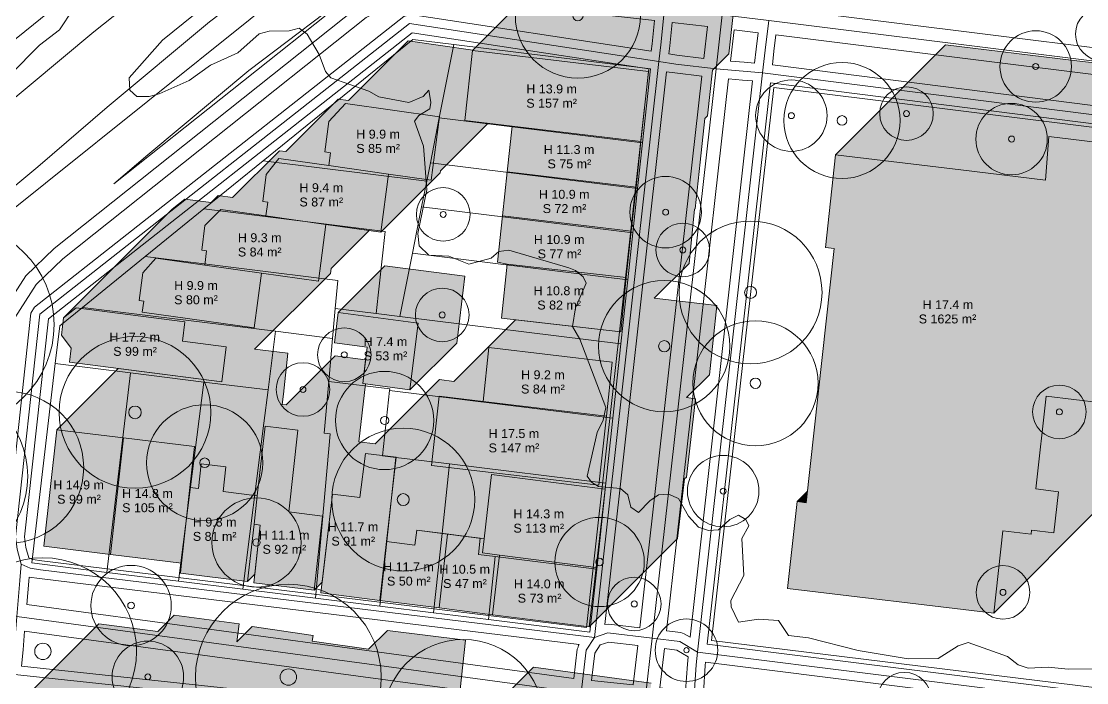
# Model space of a CAD drawing. Header units: metres. Extents: x -8 to 1190, y -11 to 1223.
# Drawn here: x 199.7 to 318.9, y 698 to 772.1 of the extents above; entities that cross this region are included whole.
import ezdxf

# ---------------------------------------------------------------- set-up
doc = ezdxf.new("R2010")
doc.units = ezdxf.units.M
doc.header["$MEASUREMENT"] = 0
for name, color, linetype, lineweight, true_color in [('TPX_BUILDING_AREAS_TEXT', 7, 'CONTINUOUS', 0, 0x000000), ('TPX_BUILDING_HEIGHTS_TEXT', 7, 'CONTINUOUS', 0, 0x000000), ('TPX_BUILDINGS', 7, 'CONTINUOUS', 0, 0x000000), ('TPX_BUILDINGS_HATCH', 7, 'CONTINUOUS', 0, 0xf0f0f0), ('TPX_BUILDINGS_SHADOWS_HATCH', 7, 'CONTINUOUS', 0, 0x000000), ('TPX_BUILDINGS_SHADOWS_OUTLINES', 7, 'CONTINUOUS', 0, 0x000000), ('TPX_CADASTRES', 7, 'CONTINUOUS', 0, 0x646464), ('TPX_CONTOUR_LINES_5M', 7, 'CONTINUOUS', 0, 0x969696), ('TPX_ROADS_AXES', 7, 'CONTINUOUS', 0, 0x323232), ('TPX_ROADS_CONTOURS', 7, 'CONTINUOUS', 0, 0x646464), ('TPX_VEGETATION_TREES_INDIVIDUAL', 7, 'CONTINUOUS', 0, 0x136734)]:
    doc.layers.add(name, color=color, linetype=linetype, lineweight=lineweight, true_color=true_color)
doc.styles.add('TPX_TEXTE', font='arial.ttf')

# ---------------------------------------------------------------- blocks, each defined once
blk = doc.blocks.new('TREETR006_CR070')
at = {"layer": 'TPX_VEGETATION_TREES_INDIVIDUAL'}
for radius in [7, 0.583]:
    blk.add_circle((0, 0, 0.04), radius, dxfattribs=at)
blk = doc.blocks.new('TREETR003_CR030')
at = {"layer": 'TPX_VEGETATION_TREES_INDIVIDUAL'}
for radius in [3, 0.333]:
    blk.add_circle((0, 0, 0.04), radius, dxfattribs=at)
blk = doc.blocks.new('TREETR005_CR065')
at = {"layer": 'TPX_VEGETATION_TREES_INDIVIDUAL'}
for radius in [6.5, 0.542]:
    blk.add_circle((0, 0, 0.04), radius, dxfattribs=at)
blk = doc.blocks.new('TREETR009_CR104')
at = {"layer": 'TPX_VEGETATION_TREES_INDIVIDUAL'}
for radius in [10.39, 0.917]:
    blk.add_circle((0, 0, 0.04), radius, dxfattribs=at)
blk = doc.blocks.new('TREETR007_CR085')
at = {"layer": 'TPX_VEGETATION_TREES_INDIVIDUAL'}
for radius in [8.5, 0.708]:
    blk.add_circle((0, 0, 0.04), radius, dxfattribs=at)
blk = doc.blocks.new('TREETR003_CR035')
at = {"layer": 'TPX_VEGETATION_TREES_INDIVIDUAL'}
for radius in [3.5, 0.292]:
    blk.add_circle((0, 0, 0.04), radius, dxfattribs=at)
blk = doc.blocks.new('TREETR004_CR045')
at = {"layer": 'TPX_VEGETATION_TREES_INDIVIDUAL'}
for radius in [4.5, 0.375]:
    blk.add_circle((0, 0, 0.04), radius, dxfattribs=at)
blk = doc.blocks.new('TREETR014_CR114')
at = {"layer": 'TPX_VEGETATION_TREES_INDIVIDUAL'}
for radius in [11.39, 1.36]:
    blk.add_circle((0, 0, 0.04), radius, dxfattribs=at)
blk = doc.blocks.new('TREETR005_CR055')
at = {"layer": 'TPX_VEGETATION_TREES_INDIVIDUAL'}
for radius in [5.5, 0.458]:
    blk.add_circle((0, 0, 0.04), radius, dxfattribs=at)
blk = doc.blocks.new('TREETR003_CR040')
at = {"layer": 'TPX_VEGETATION_TREES_INDIVIDUAL'}
for radius in [4, 0.333]:
    blk.add_circle((0, 0, 0.04), radius, dxfattribs=at)
blk = doc.blocks.new('TREETR007_CR080')
at = {"layer": 'TPX_VEGETATION_TREES_INDIVIDUAL'}
for radius in [8, 0.667]:
    blk.add_circle((0, 0, 0.04), radius, dxfattribs=at)
blk = doc.blocks.new('TREETR004_CR050')
at = {"layer": 'TPX_VEGETATION_TREES_INDIVIDUAL'}
for radius in [5, 0.417]:
    blk.add_circle((0, 0, 0.04), radius, dxfattribs=at)
blk = doc.blocks.new('TREETR009_CR105')
at = {"layer": 'TPX_VEGETATION_TREES_INDIVIDUAL'}
for radius in [10.48, 0.917]:
    blk.add_circle((0, 0, 0.04), radius, dxfattribs=at)
blk = doc.blocks.new('TREETR008_CR090')
at = {"layer": 'TPX_VEGETATION_TREES_INDIVIDUAL'}
for radius in [8.96, 0.792]:
    blk.add_circle((0, 0, 0.04), radius, dxfattribs=at)
blk = doc.blocks.new('TREETR006_CR074')
at = {"layer": 'TPX_VEGETATION_TREES_INDIVIDUAL'}
for radius in [7.35, 0.625]:
    blk.add_circle((0, 0, 0.04), radius, dxfattribs=at)
blk = doc.blocks.new('TREETR012_CR103')
at = {"layer": 'TPX_VEGETATION_TREES_INDIVIDUAL'}
for radius in [10.33, 1.23]:
    blk.add_circle((0, 0, 0.04), radius, dxfattribs=at)

msp = doc.modelspace()

# ---------------------------------------------------------------- hatches: boundary and pattern name
at = {"layer": 'TPX_BUILDINGS_HATCH'}
for points in [[(250.17, 768.84), (249.32, 760.99), (254.62, 760.37), (269.03, 758.65), (269.88, 766.5), (250.17, 768.84)], [(234.1, 760.88), (233.65, 757.5), (234.29, 757.4), (234.11, 755.96), (240.77, 755.01), (245.55, 754.33), (246.47, 761.43), (235.97, 762.92), (234.1, 760.88)], [(254.62, 760.37), (254.07, 755.26), (268.48, 753.54), (269.03, 758.65), (254.62, 760.37)], [(286.5, 718.32), (285.44, 708.61), (308.5, 705.84), (309.51, 715.05), (312.68, 714.67), (312.73, 715.14), (315.23, 714.83), (315.74, 719.43), (313.23, 719.74), (314.37, 730.13), (320.55, 729.39), (321.21, 735.37), (329.38, 734.39), (331.88, 757.14), (314.68, 759.2), (314.3, 754.34), (304.84, 755.48), (290.79, 757.17), (289.66, 746.8), (290.63, 746.69), (287.5, 718.2), (286.5, 718.32)], [(227.09, 754.95), (226.7, 751.94), (227.26, 751.87), (227.05, 750.32), (233.76, 749.37), (239.92, 748.49), (240.77, 755.01), (234.11, 755.96), (228.51, 756.75), (227.09, 754.95)], [(254.07, 755.26), (253.54, 750.34), (267.95, 748.63), (268.48, 753.54), (254.07, 755.26)], [(220.24, 749.26), (219.88, 746.47), (220.41, 746.4), (220.21, 744.82), (226.55, 743.91), (232.93, 743), (233.76, 749.37), (227.05, 750.32), (222, 751.04), (220.24, 749.26)], [(253.54, 750.34), (252.97, 745.15), (254.05, 744.93), (267.39, 743.43), (267.95, 748.63), (253.54, 750.34)], [(213.27, 743.94), (212.87, 740.84), (213.38, 740.76), (213.23, 739.55), (225.74, 737.77), (226.55, 743.91), (220.21, 744.82), (214.73, 745.59), (213.27, 743.94)], [(254.05, 744.93), (253.43, 738.86), (266.77, 737.35), (267.39, 743.43), (254.05, 744.93)], [(204.42, 738.9), (204.18, 736.97), (205.27, 735.52), (205.08, 733.96), (222.13, 731.73), (222.6, 735.67), (217.74, 736.31), (218, 738.45), (205.82, 740.04), (204.42, 738.9)], [(235.15, 739.51), (234.73, 736.12), (238.38, 735.63), (237.89, 731.54), (243.18, 730.84), (243.33, 732.09), (244.09, 738.32), (235.15, 739.51)], [(252.02, 735.58), (251.37, 729.52), (265.16, 727.89), (265.81, 733.94), (252.02, 735.58)], [(246.43, 730.12), (245.6, 722.38), (264.33, 720.16), (265.16, 727.89), (251.37, 729.52), (246.43, 730.12)], [(203.67, 726.38), (202.21, 713.32), (209.68, 712.41), (211.14, 725.46), (203.67, 726.38)], [(226.43, 715.7), (225.7, 709.21), (232.45, 708.39), (233.38, 716.71), (229.62, 717.18), (230.64, 726.34), (226.96, 726.79), (226.08, 718.98), (225.73, 715.79), (226.43, 715.7)], [(211.14, 725.46), (209.68, 712.41), (217.61, 711.44), (218.56, 719.9), (219.06, 724.48), (211.14, 725.46)], [(234.5, 719.16), (233.22, 708.1), (239.79, 707.26), (240.56, 713.87), (241.65, 723.29), (238.21, 723.73), (237.58, 718.77), (234.5, 719.16)], [(217.61, 711.44), (217.49, 710.31), (225.01, 709.38), (225.73, 715.79), (226.08, 718.98), (222.29, 719.44), (222.59, 722.21), (219.81, 722.55), (219.5, 719.79), (218.56, 719.9), (217.61, 711.44)], [(251.48, 714.16), (251.3, 712.58), (253.2, 712.34), (264, 710.96), (265.02, 719.73), (252.32, 721.35), (251.48, 714.16)], [(240.56, 713.87), (239.79, 707.26), (246.43, 706.42), (247.38, 714.68), (243.93, 715.12), (243.73, 713.46), (240.56, 713.87)], [(247.38, 714.68), (246.43, 706.42), (252.43, 705.66), (253.2, 712.34), (251.3, 712.58), (251.48, 714.16), (247.38, 714.68)], [(253.2, 712.34), (252.43, 705.66), (263.23, 704.29), (264, 710.96), (253.2, 712.34)]]:
    msp.add_hatch(color=256, dxfattribs=at).paths.add_polyline_path(points)
at = {"layer": 'TPX_BUILDINGS_SHADOWS_HATCH'}
h = msp.add_hatch(color=256, dxfattribs=at)
h.paths.add_polyline_path([(210.54, 733.25), (203.67, 726.38), (211.14, 725.46), (219.06, 724.48), (218.56, 719.9), (219.5, 719.79), (219.81, 722.55), (222.59, 722.21), (222.29, 719.44), (226.08, 718.98), (226.96, 726.79), (230.64, 726.34), (229.62, 717.18), (233.38, 716.71), (232.45, 708.39), (233.36, 709.3), (234.5, 719.16), (237.58, 718.77), (238.21, 723.73), (241.65, 723.29), (240.56, 713.87), (243.73, 713.46), (243.93, 715.12), (247.23, 714.7), (251.48, 714.16), (252.32, 721.35), (265.02, 719.73), (264, 710.96), (263.23, 704.29), (273.13, 714.19), (273.9, 720.86), (274.12, 721.07), (275.13, 729.84), (274.13, 729.97), (276.71, 732.54), (277.53, 740.27), (270.51, 741.1), (274.41, 744.99), (275.02, 751.06), (275.09, 751.13), (275.66, 756.34), (276.19, 761.25), (276.47, 761.53), (277.02, 766.64), (278.86, 768.47), (279.7, 776.33), (260, 778.66), (250.22, 768.89), (242.97, 769.92), (236.29, 763.24), (235.15, 763.4), (229.27, 757.52), (228.58, 757.62), (223.32, 752.37), (221.73, 752.59), (220.95, 751.81), (217.98, 752.2), (216.58, 751.06), (204.42, 738.9), (205.82, 740.04), (218, 738.45), (217.74, 736.31), (222.6, 735.67), (222.13, 731.73), (210.54, 733.25)])
h.paths.add_polyline_path([(212.87, 740.84), (213.27, 743.94), (214.73, 745.59), (220.21, 744.82), (220.41, 746.4), (219.88, 746.47), (220.24, 749.26), (222, 751.04), (227.05, 750.32), (227.26, 751.87), (226.7, 751.94), (227.09, 754.95), (228.51, 756.75), (234.11, 755.96), (234.29, 757.4), (233.65, 757.5), (234.1, 760.88), (235.97, 762.92), (246.47, 761.43), (245.55, 754.33), (240.77, 755.01), (239.92, 748.49), (246.56, 755.14), (246.59, 755.37), (251.91, 760.69), (249.32, 760.99), (250.17, 768.84), (269.88, 766.5), (269.03, 758.65), (268.48, 753.54), (267.95, 748.63), (267.39, 743.43), (266.77, 737.35), (254.99, 738.68), (248.1, 731.79), (246.48, 732), (239.28, 724.8), (237.46, 725.03), (238.19, 731.5), (237.89, 731.54), (238.21, 734.22), (234.81, 734.64), (229.33, 729.16), (228.89, 729.21), (229.02, 730.36), (229.53, 734.95), (225.8, 735.4), (234.29, 743.89), (234.36, 744.43), (238.61, 748.68), (233.76, 749.37), (232.93, 743), (226.55, 743.91), (225.74, 737.77), (213.23, 739.55), (213.38, 740.76), (212.87, 740.84)], flags=16)
h.paths.add_polyline_path([(245.6, 722.38), (246.43, 730.12), (251.37, 729.52), (252.02, 735.58), (265.81, 733.94), (265.16, 727.89), (264.33, 720.16), (245.6, 722.38)], flags=16)
for points in [[(303.1, 769.48), (290.79, 757.17), (304.84, 755.48), (314.3, 754.34), (314.68, 759.2), (331.88, 757.14), (329.38, 734.39), (339.25, 744.26), (335.25, 744.77), (336.79, 757.82), (344.13, 756.9), (343.95, 755.36), (351.89, 754.35), (352.05, 755.74), (383.16, 751.8), (382.26, 744.17), (381.24, 744.3), (378.87, 724.25), (366.87, 725.77), (362.51, 726.32), (359.67, 723.47), (372.17, 721.85), (370.63, 708.81), (369.15, 709.01), (367.38, 694.08), (379.4, 706.1), (380.94, 719.12), (382.65, 720.83), (382.81, 722.16), (381.37, 722.35), (382.36, 730.33), (381.31, 730.48), (381.85, 734.83), (388.5, 733.93), (389.18, 739.71), (382.28, 740.58), (383.68, 752.41), (390.82, 751.51), (410.22, 749.05), (407.94, 729.75), (397.45, 731.08), (396.99, 732.13), (395.67, 730.81), (395.78, 731.71), (395.07, 731.15), (394.13, 731.02), (393.25, 731.38), (392.66, 732.14), (392.52, 733.1), (388.46, 733.61), (387.12, 722.26), (396.94, 721.02), (406.77, 719.77), (402.93, 687.29), (420.18, 704.54), (424.02, 737.02), (416.21, 738.02), (419.96, 741.77), (422.24, 761.07), (402.6, 763.56), (398.92, 759.89), (392.32, 760.72), (392.36, 760.99), (361.24, 764.93), (353.63, 757.32), (352.37, 757.48), (352.87, 761.76), (353.22, 764.62), (353.39, 766.16), (346.06, 767.09), (343.66, 764.69), (344.18, 769.44), (326.98, 771.51), (322.6, 767.13), (317.15, 767.78), (303.1, 769.48)], [(240.38, 744.74), (235.15, 739.51), (244.09, 738.32), (243.33, 732.09), (243.18, 730.84), (248.42, 736.07), (248.56, 737.32), (249.32, 743.56), (240.38, 744.74)], [(309.51, 715.05), (308.5, 705.84), (320.8, 718.14), (321.08, 720.69), (327.53, 727.14), (328.04, 731.73), (325.53, 732.04), (325.82, 734.66), (325.96, 734.8), (321.21, 735.37), (320.55, 729.39), (314.37, 730.13), (313.23, 719.74), (315.74, 719.43), (315.23, 714.83), (312.73, 715.14), (312.68, 714.67), (309.51, 715.05)], [(287.64, 719.47), (286.5, 718.32), (287.5, 718.2), (287.64, 719.47)], [(225.73, 715.79), (225.01, 709.38), (225.81, 710.18), (226.43, 715.7), (225.73, 715.79)]]:
    msp.add_hatch(color=256, dxfattribs=at).paths.add_polyline_path(points)
h = msp.add_hatch(color=256, dxfattribs=at)
h.paths.add_polyline_path([(200.14, 681.68), (197.81, 679.34), (207.21, 678.18), (206.65, 673.21), (218.01, 671.81), (217.87, 670.51), (220.56, 670.18), (220.04, 665.53), (231.85, 677.34), (231.85, 677.39), (230.74, 677.56), (230.91, 678.83), (228.57, 679.18), (229.2, 683.69), (229.11, 683.71), (229.21, 683.81), (230.61, 693.84), (239.11, 692.81), (246.26, 691.94), (245.35, 683.7), (247.59, 685.93), (248.22, 691.03), (261.41, 689.23), (260.43, 681.36), (259.51, 673.94), (258.54, 666.45), (257.55, 658.48), (257.23, 658.52), (256.26, 650.7), (257.36, 650.55), (256.45, 643.12), (255.46, 635.23), (254.47, 635.38), (253.5, 627.57), (262.76, 636.83), (263.57, 643.34), (265.08, 644.85), (266.06, 652.73), (266.98, 660.16), (265.75, 660.33), (266.71, 668), (265.14, 668.21), (265.82, 673.73), (268.01, 675.93), (268.98, 683.42), (269.27, 683.7), (270.19, 691.12), (269.34, 691.23), (270.18, 698), (256.99, 699.79), (248.45, 691.25), (248.8, 694.49), (248.49, 694.53), (249.4, 702.82), (240.65, 703.89), (238.55, 701.79), (232.25, 702.71), (232.34, 703.34), (225.52, 704.34), (223.82, 702.63), (224.06, 704.63), (216.81, 705.59), (214.98, 703.77), (208.38, 704.65), (200.81, 697.08), (207.83, 696.15), (207.9, 696.68), (215.15, 695.72), (213.58, 682.71), (206.51, 683.64), (204.06, 681.19), (200.14, 681.68)])
h.paths.add_polyline_path([(214.97, 684.09), (216.47, 695.29), (223.29, 694.29), (230.17, 693.29), (228.85, 683.44), (221.96, 684.44), (221.43, 680.51), (216.19, 681.27), (216.54, 683.87), (214.97, 684.09)], flags=16)

# ---------------------------------------------------------------- linework, layer by layer
at = {"layer": 'TPX_BUILDINGS', "elevation": 0.04}
for points in [[(250.17, 768.84), (249.32, 760.99), (254.62, 760.37), (269.03, 758.65), (269.88, 766.5)], [(234.1, 760.88), (233.65, 757.5), (234.29, 757.4), (234.11, 755.96), (240.77, 755.01), (245.55, 754.33), (246.47, 761.43), (235.97, 762.92)], [(254.62, 760.37), (254.07, 755.26), (268.48, 753.54), (269.03, 758.65)], [(286.5, 718.32), (285.44, 708.61), (308.5, 705.84), (309.51, 715.05), (312.68, 714.67), (312.73, 715.14), (315.23, 714.83), (315.74, 719.43), (313.23, 719.74), (314.37, 730.13), (320.55, 729.39), (321.21, 735.37), (329.38, 734.39), (331.88, 757.14), (314.68, 759.2), (314.3, 754.34), (304.84, 755.48), (290.79, 757.17), (289.66, 746.8), (290.63, 746.69), (287.5, 718.2)], [(227.09, 754.95), (226.7, 751.94), (227.26, 751.87), (227.05, 750.32), (233.76, 749.37), (239.92, 748.49), (240.77, 755.01), (234.11, 755.96), (228.51, 756.75)], [(254.07, 755.26), (253.54, 750.34), (267.95, 748.63), (268.48, 753.54)], [(220.24, 749.26), (219.88, 746.47), (220.41, 746.4), (220.21, 744.82), (226.55, 743.91), (232.93, 743), (233.76, 749.37), (227.05, 750.32), (222, 751.04)], [(253.54, 750.34), (252.97, 745.15), (254.05, 744.93), (267.39, 743.43), (267.95, 748.63)], [(213.27, 743.94), (212.87, 740.84), (213.38, 740.76), (213.23, 739.55), (225.74, 737.77), (226.55, 743.91), (220.21, 744.82), (214.73, 745.59)], [(254.05, 744.93), (253.43, 738.86), (266.77, 737.35), (267.39, 743.43)], [(204.42, 738.9), (204.18, 736.97), (205.27, 735.52), (205.08, 733.96), (222.13, 731.73), (222.6, 735.67), (217.74, 736.31), (218, 738.45), (205.82, 740.04)], [(235.15, 739.51), (234.73, 736.12), (238.38, 735.63), (237.89, 731.54), (243.18, 730.84), (243.33, 732.09), (244.09, 738.32)], [(252.02, 735.58), (251.37, 729.52), (265.16, 727.89), (265.81, 733.94)], [(246.43, 730.12), (245.6, 722.38), (264.33, 720.16), (265.16, 727.89), (251.37, 729.52)], [(203.67, 726.38), (202.21, 713.32), (209.68, 712.41), (211.14, 725.46)], [(226.43, 715.7), (225.7, 709.21), (232.45, 708.39), (233.38, 716.71), (229.62, 717.18), (230.64, 726.34), (226.96, 726.79), (226.08, 718.98), (225.73, 715.79)], [(211.14, 725.46), (209.68, 712.41), (217.61, 711.44), (218.56, 719.9), (219.06, 724.48)], [(234.5, 719.16), (233.22, 708.1), (239.79, 707.26), (240.56, 713.87), (241.65, 723.29), (238.21, 723.73), (237.58, 718.77)], [(217.61, 711.44), (217.49, 710.31), (225.01, 709.38), (225.73, 715.79), (226.08, 718.98), (222.29, 719.44), (222.59, 722.21), (219.81, 722.55), (219.5, 719.79), (218.56, 719.9)], [(251.48, 714.16), (251.3, 712.58), (253.2, 712.34), (264, 710.96), (265.02, 719.73), (252.32, 721.35)], [(240.56, 713.87), (239.79, 707.26), (246.43, 706.42), (247.38, 714.68), (243.93, 715.12), (243.73, 713.46)], [(247.38, 714.68), (246.43, 706.42), (252.43, 705.66), (253.2, 712.34), (251.3, 712.58), (251.48, 714.16)], [(253.2, 712.34), (252.43, 705.66), (263.23, 704.29), (264, 710.96)]]:
    msp.add_lwpolyline(points, close=True, dxfattribs=at)
at = {"layer": 'TPX_BUILDINGS_SHADOWS_OUTLINES', "elevation": 0.04}
for points in [[(260, 778.66), (250.22, 768.89), (242.97, 769.92), (236.29, 763.24), (235.15, 763.4), (229.27, 757.52), (228.58, 757.62), (223.32, 752.37), (221.73, 752.59), (220.95, 751.81), (217.98, 752.2), (216.58, 751.06), (204.42, 738.9), (205.82, 740.04), (218, 738.45), (217.74, 736.31), (222.6, 735.67), (222.13, 731.73), (210.54, 733.25), (203.67, 726.38), (211.14, 725.46), (219.06, 724.48), (218.56, 719.9), (219.5, 719.79), (219.81, 722.55), (222.59, 722.21), (222.29, 719.44), (226.08, 718.98), (226.96, 726.79), (230.64, 726.34), (229.62, 717.18), (233.38, 716.71), (232.45, 708.39), (233.36, 709.3), (234.5, 719.16), (237.58, 718.77), (238.21, 723.73), (241.65, 723.29), (240.56, 713.87), (243.73, 713.46), (243.93, 715.12), (247.23, 714.7), (251.48, 714.16), (252.32, 721.35), (265.02, 719.73), (264, 710.96), (263.23, 704.29), (273.13, 714.19), (273.9, 720.86), (274.12, 721.07), (275.13, 729.84), (274.13, 729.97), (276.71, 732.54), (277.53, 740.27), (270.51, 741.1), (274.41, 744.99), (275.02, 751.06), (275.09, 751.13), (275.66, 756.34), (276.19, 761.25), (276.47, 761.53), (277.02, 766.64), (278.86, 768.47), (279.7, 776.33)], [(322.6, 767.13), (317.15, 767.78), (303.1, 769.48), (290.79, 757.17), (304.84, 755.48), (314.3, 754.34), (314.68, 759.2), (331.88, 757.14)], [(248.49, 694.53), (249.4, 702.82), (240.65, 703.89), (238.55, 701.79), (232.25, 702.71), (232.34, 703.34), (225.52, 704.34), (223.82, 702.63), (224.06, 704.63), (216.81, 705.59), (214.98, 703.77), (208.38, 704.65), (200.81, 697.08)], [(270.18, 698), (256.99, 699.79), (248.45, 691.25)]]:
    msp.add_lwpolyline(points, dxfattribs=at)
for points in [[(212.87, 740.84), (213.27, 743.94), (214.73, 745.59), (220.21, 744.82), (220.41, 746.4), (219.88, 746.47), (220.24, 749.26), (222, 751.04), (227.05, 750.32), (227.26, 751.87), (226.7, 751.94), (227.09, 754.95), (228.51, 756.75), (234.11, 755.96), (234.29, 757.4), (233.65, 757.5), (234.1, 760.88), (235.97, 762.92), (246.47, 761.43), (245.55, 754.33), (240.77, 755.01), (239.92, 748.49), (246.56, 755.14), (246.59, 755.37), (251.91, 760.69), (249.32, 760.99), (250.17, 768.84), (269.88, 766.5), (269.03, 758.65), (268.48, 753.54), (267.95, 748.63), (267.39, 743.43), (266.77, 737.35), (254.99, 738.68), (248.1, 731.79), (246.48, 732), (239.28, 724.8), (237.46, 725.03), (238.19, 731.5), (237.89, 731.54), (238.21, 734.22), (234.81, 734.64), (229.33, 729.16), (228.89, 729.21), (229.02, 730.36), (229.53, 734.95), (225.8, 735.4), (234.29, 743.89), (234.36, 744.43), (238.61, 748.68), (233.76, 749.37), (232.93, 743), (226.55, 743.91), (225.74, 737.77), (213.23, 739.55), (213.38, 740.76)], [(240.38, 744.74), (235.15, 739.51), (244.09, 738.32), (243.33, 732.09), (243.18, 730.84), (248.42, 736.07), (248.56, 737.32), (249.32, 743.56)], [(245.6, 722.38), (246.43, 730.12), (251.37, 729.52), (252.02, 735.58), (265.81, 733.94), (265.16, 727.89), (264.33, 720.16)], [(309.51, 715.05), (308.5, 705.84), (320.8, 718.14), (321.08, 720.69), (327.53, 727.14), (328.04, 731.73), (325.53, 732.04), (325.82, 734.66), (325.96, 734.8), (321.21, 735.37), (320.55, 729.39), (314.37, 730.13), (313.23, 719.74), (315.74, 719.43), (315.23, 714.83), (312.73, 715.14), (312.68, 714.67)], [(287.64, 719.47), (286.5, 718.32), (287.5, 718.2)], [(225.73, 715.79), (225.01, 709.38), (225.81, 710.18), (226.43, 715.7)]]:
    msp.add_lwpolyline(points, close=True, dxfattribs=at)
at = {"layer": 'TPX_CADASTRES', "elevation": 0.02}
for points in [[(136.56, 821.63), (125.24, 722.66), (138.74, 720.98), (155.33, 718.92), (187.53, 714.92), (190.92, 744.79), (236.75, 781.57), (237.83, 792.37), (239.29, 807.12), (234.87, 807.75), (188.51, 814.29)], [(243.49, 770.08), (226.75, 756.49), (245.06, 754.22), (245.46, 756.25), (246.46, 761.32), (248.09, 769.52)], [(248.09, 769.52), (246.46, 761.32), (269.2, 758.51), (270.09, 766.8)], [(283.89, 764.71), (276.91, 702.78), (328.23, 696.47), (331.72, 727.44), (331.85, 727.42), (335.33, 758.27)], [(246.46, 761.32), (245.46, 756.25), (268.65, 753.39), (269.2, 758.51)], [(226.75, 756.49), (220.11, 751.1), (240.39, 748.59), (239.4, 739.38), (242.05, 739.05), (243.45, 746.14), (244.48, 751.34), (245.06, 754.22)], [(245.06, 754.22), (244.48, 751.34), (268.12, 748.43), (268.65, 753.39), (245.46, 756.25)], [(220.11, 751.1), (213.54, 745.77), (235.09, 743.1), (234.81, 739.94), (239.4, 739.38), (240.39, 748.59)], [(244.48, 751.34), (243.45, 746.14), (253.34, 744.92), (267.55, 743.17), (268.12, 748.43)], [(213.54, 745.77), (206.53, 740.08), (228.15, 737.4), (234.52, 736.61), (234.81, 739.94), (235.09, 743.1)], [(243.45, 746.14), (242.05, 739.05), (266.79, 736), (267.55, 743.17), (253.34, 744.92)], [(203.98, 738.01), (203.48, 733.78), (211.9, 732.74), (220.1, 731.72), (227.31, 730.83), (228.15, 737.4), (206.53, 740.08)], [(234.52, 736.61), (234.09, 731.78), (240.91, 730.94), (240.89, 730.77), (265.89, 727.68), (266.79, 736), (242.05, 739.05), (239.4, 739.38), (234.81, 739.94)], [(226.84, 727.11), (224.49, 708.52), (232.62, 707.52), (234.24, 725.91), (233.58, 725.99), (234.09, 731.78), (234.52, 736.61), (228.15, 737.4), (227.31, 730.83)], [(203.48, 733.78), (200.85, 711.45), (209.27, 710.4), (211.9, 732.74)], [(211.9, 732.74), (209.27, 710.4), (217.28, 709.41), (220.1, 731.72)], [(220.1, 731.72), (217.28, 709.41), (224.49, 708.52), (226.84, 727.11), (227.31, 730.83)], [(234.24, 725.91), (232.62, 707.52), (239.79, 706.62), (241.58, 723.28), (240.11, 723.46), (240.89, 730.77), (240.91, 730.94), (234.09, 731.78), (233.58, 725.99)], [(240.89, 730.77), (240.11, 723.46), (241.58, 723.28), (247.61, 722.54), (265.11, 720.38), (265.89, 727.68)], [(241.58, 723.28), (239.79, 706.62), (245.82, 705.87), (246.77, 714.75), (247.61, 722.54)], [(247.61, 722.54), (246.77, 714.75), (251.03, 714.23), (250.83, 712.4), (252.72, 712.17), (264.08, 710.77), (265.11, 720.38)], [(246.77, 714.75), (245.82, 705.87), (251.96, 705.11), (252.72, 712.17), (250.83, 712.4), (251.03, 714.23)], [(252.72, 712.17), (251.96, 705.11), (263.32, 703.7), (264.08, 710.77)]]:
    msp.add_lwpolyline(points, close=True, dxfattribs=at)
at = {"layer": 'TPX_CONTOUR_LINES_5M', "elevation": 0.05}
for points in [[(320.17, 699.58), (316.82, 699.54), (314.58, 699.8), (312.35, 699.66), (311.23, 700.04), (310.05, 700.97), (305.64, 702.56), (304.52, 702.18), (302.29, 700.77), (298.94, 700.72), (293.35, 701.65), (287.76, 703.05), (285.53, 703.34), (284.41, 705.02), (282.18, 705.15), (279.94, 704.83), (279.12, 706.55), (279.1, 707.24), (280.55, 710.03), (280.3, 714.21), (281.1, 715.61), (280.75, 716.31), (279.94, 716.82), (278.98, 716.31), (277.7, 715.15), (276.59, 715.09), (275.47, 715.45), (274.35, 716.68), (273.23, 718.67), (272.12, 719.17), (271, 719.07), (270.02, 718.4), (268.76, 717.09), (267.88, 717.7), (267.55, 719.09), (266.72, 719.79), (264.29, 720.02), (263.48, 720.49), (262.99, 721.19), (264.11, 726.07), (264.8, 727.46), (265.1, 728.85), (262.17, 736.52), (261.36, 737.92), (261.69, 740.01), (262.88, 742.8), (262.55, 743.49), (261.72, 744.19), (260.94, 744.49), (254.23, 746.49), (253.12, 746.35), (252.26, 745.59), (249.76, 744.91), (247.53, 745.82), (245.29, 745.93), (244.22, 746.98), (244.05, 748.37), (245.08, 753.25), (244.69, 758.13), (243.68, 760.92), (244.18, 761.55), (245.39, 762.32), (245.53, 763.01), (245.29, 764.42), (244.66, 763.71), (243.06, 763.04), (239.71, 763.66), (238.59, 764.3), (234.33, 765.8), (233.73, 766.5), (233, 768.41), (231.68, 770.68), (230.77, 771.35), (229.65, 771.04), (227.41, 771.02), (226.3, 770.7), (223.92, 768.59), (220.87, 767.2), (218.47, 765.48), (215.12, 763.98), (214, 763.7), (212.6, 763.71), (211.85, 764.41), (211.77, 765.8), (215.47, 769.99), (221.44, 774.87)], [(205.48, 773.47), (203.95, 771.15), (201.71, 769.43), (191.88, 759.53)]]:
    msp.add_lwpolyline(points, dxfattribs=at)
at = {"layer": 'TPX_ROADS_AXES', "elevation": 0.03}
for points in [[(158.45, 725.15), (166.37, 729.73), (173.76, 734.49), (182.2, 740.27), (189.26, 745.61), (201.54, 755.83), (209.31, 762.5), (220.76, 772.06), (233.69, 781.92), (245.22, 790.18), (256.93, 798.2), (268.63, 805.57), (276.63, 810.33), (282.37, 813.37), (287.17, 815.69)], [(158.45, 725.15), (172.68, 739.53), (186.12, 752.47), (196.93, 761.87), (207.79, 770.92), (218.81, 779.71)], [(262.88, 701.7), (263.82, 703.12), (271.02, 767.62), (271.27, 769.47), (271.68, 773.57), (272.29, 779.66)], [(207.48, 777), (199.1, 770.21), (188.74, 761.29), (181.45, 754.45), (167.38, 740.44), (141.57, 713.17), (116.77, 687.6)], [(192.58, 706.09), (193.3, 712.45), (196.3, 735.55), (197.59, 739.53), (200.19, 743.61), (203.35, 746.66), (237.47, 773.83), (241.39, 775.75), (245.34, 776.4), (250.18, 775.96), (271.68, 773.57), (278.12, 772.86)], [(269.49, 696.16), (270.27, 703.04), (277.44, 766.81), (278.12, 772.86)], [(278.12, 772.86), (283.32, 772.2), (405.25, 756.97), (411.24, 756.27), (419.58, 755.18)], [(410.7, 750.09), (282.63, 766.36), (280.47, 766.53), (277.44, 766.81), (272.93, 767.32), (271.02, 767.62), (243.13, 771.88), (201.77, 739.32), (199.05, 714.38), (199.22, 712.99), (199.68, 711.3), (199.53, 709.49), (199.19, 705.45), (198.89, 701.79), (198.59, 699), (191.27, 634.2)], [(240.18, 394.37), (248.11, 459.99), (248.33, 461.78), (248.86, 464.85), (249.64, 469.32), (249.73, 471.39), (257.12, 537.1), (257.34, 538.78), (257.74, 541.74), (258.38, 546.46), (257.89, 548.4), (265.78, 613.49), (265.83, 615.2), (266.17, 618.55), (266.68, 623.5), (266.81, 624.65), (273.91, 690.87), (274.72, 692.5), (274.92, 695.51), (275.22, 700.04), (275.35, 701.47), (282.63, 766.36), (282.92, 768.89), (283.32, 772.2)], [(404.03, 685.35), (275.35, 701.47), (273.36, 702.67), (270.27, 703.04), (265.31, 703.62), (263.82, 703.12), (201.84, 710.7), (200.69, 710.88), (199.68, 711.3)], [(269.49, 696.16), (262.33, 696.91), (199.19, 705.45), (192.58, 706.09)], [(262.88, 701.7), (262.33, 696.91), (262, 693.94), (262.81, 692.12), (254.92, 626.25), (254.71, 624.71), (254.25, 620.03), (253.91, 616.48), (254.15, 614.99), (246.96, 549.85), (246.48, 548.08), (245.95, 543.2), (245.61, 540.17), (245.37, 538.69), (238.39, 472.45), (238.2, 471.44), (237.73, 466.22), (237.45, 462.99), (237.23, 461.44), (229.07, 395.67), (228.59, 394.53)], [(196.51, 699.28), (198.59, 699), (262.81, 692.12), (264.41, 691.58), (268.91, 691.05), (272.16, 690.66)]]:
    msp.add_lwpolyline(points, dxfattribs=at)
at = {"layer": 'TPX_ROADS_CONTOURS', "elevation": 0.03}
for points in [[(284.5, 773.56), (284.98, 777.48), (285.02, 777.83), (410.73, 760.94), (410.67, 760.43), (410.4, 757.88), (405.43, 758.46)], [(194.9, 713.13), (197.77, 735.22), (198.95, 738.89), (201.36, 742.65), (204.34, 745.53), (238.28, 772.55), (241.85, 774.31), (245.39, 774.88), (250.03, 774.47), (270.54, 772.19), (270.28, 769.59), (270.17, 768.76), (243.28, 772.87), (242.51, 772.67), (201.15, 740.11), (200.77, 739.43), (198.06, 714.49), (198.06, 714.25), (198.23, 712.87), (198.26, 712.73), (198.33, 712.45), (198.03, 712.48)], [(272.15, 768.46), (272.27, 769.37), (272.53, 771.97), (276.46, 771.54), (276.06, 767.97), (273.06, 768.31)], [(200.06, 714.39), (202.72, 738.8), (243.41, 770.83), (269.92, 766.78), (262.94, 704.23), (201.98, 711.69), (200.97, 711.84), (200.52, 712.04), (200.21, 713.18)], [(279.05, 767.67), (279.44, 771.18), (282.15, 770.84), (281.93, 769.01), (281.75, 767.44), (280.56, 767.53)], [(283.74, 767.23), (283.91, 768.78), (284.13, 770.59), (405.06, 755.48), (410.1, 754.89), (409.86, 752.62), (409.77, 751.21)], [(264.99, 704.56), (271.9, 766.47), (272.81, 766.33), (275.84, 765.98), (268.89, 704.2), (265.43, 704.61)], [(271.87, 703.85), (278.82, 765.68), (280.38, 765.54), (281.52, 765.45), (274.53, 703.14), (273.88, 703.53), (273.48, 703.67)], [(200.31, 706.81), (200.53, 709.4), (200.57, 709.88), (201.72, 709.7), (262.1, 702.32), (262.05, 702.25), (262, 702.02), (261.89, 701.81), (261.51, 698.53)], [(199.7, 699.89), (199.89, 701.71), (200.06, 703.82), (261.17, 695.55), (261.01, 694.05), (261.09, 693.53), (261.19, 693.3)], [(263.5, 698.29), (263.85, 701.34), (264.47, 702.28), (265.42, 702.6), (268.67, 702.22), (268.17, 697.8)], [(271.15, 697.47), (271.65, 701.87), (273.03, 701.7), (274.3, 700.94), (274.23, 700.13), (274.03, 697.13)], [(276.02, 696.9), (276.22, 699.96), (276.26, 700.35), (403.44, 684.41), (403.06, 682.06)]]:
    msp.add_lwpolyline(points, close=True, dxfattribs=at)
for points in [[(236.54, 775), (210.04, 753.9), (213.84, 757.16), (225.13, 766.59), (237.85, 776.29)], [(403.15, 686.47), (276.45, 702.34), (283.51, 765.24), (409.63, 749.21)]]:
    msp.add_lwpolyline(points, dxfattribs=at)

# ---------------------------------------------------------------- block references
at = {"layer": 'TPX_VEGETATION_TREES_INDIVIDUAL'}
for name, p in [('TREETR006_CR070', (261.97, 772.76, 0.04)), ('TREETR003_CR030', (320.66, 770.69, 0.04)), ('TREETR003_CR040', (313.2, 767.06, 0.04)), ('TREETR005_CR065', (291.53, 761.01, 0.04)), ('TREETR003_CR040', (285.86, 761.55, 0.04)), ('TREETR003_CR030', (298.74, 761.78, 0.04)), ('TREETR003_CR040', (310.5, 758.93, 0.04)), ('TREETR003_CR040', (271.79, 750.74, 0.04)), ('TREETR003_CR030', (246.9, 750.49, 0.04)), ('TREETR014_CR114', (191.97, 738.15, 0.04)), ('TREETR003_CR030', (273.71, 746.51, 0.04)), ('TREETR007_CR080', (281.29, 741.75, 0.04)), ('TREETR006_CR074', (271.63, 735.73, 0.04)), ('TREETR003_CR030', (246.79, 739.23, 0.04)), ('TREETR006_CR070', (281.84, 731.58, 0.04)), ('TREETR007_CR085', (212.41, 728.32, 0.04)), ('TREETR003_CR030', (235.83, 734.77, 0.04)), ('TREETR003_CR030', (231.21, 730.88, 0.04)), ('TREETR005_CR055', (240.34, 727.41, 0.04)), ('TREETR012_CR103', (190.08, 721.16, 0.04)), ('TREETR003_CR030', (315.85, 728.37, 0.04)), ('TREETR007_CR085', (198.17, 722.15, 0.04)), ('TREETR005_CR065', (220.21, 722.67, 0.04)), ('TREETR007_CR080', (242.43, 718.55, 0.04)), ('TREETR003_CR040', (278.23, 719.5, 0.04)), ('TREETR004_CR050', (226.01, 713.74, 0.04)), ('TREETR004_CR050', (264.4, 711.56, 0.04)), ('TREETR009_CR105', (202.1, 701.55, 0.04)), ('TREETR004_CR045', (211.97, 706.68, 0.04)), ('TREETR003_CR030', (309.54, 708.16, 0.04)), ('TREETR003_CR030', (268.28, 706.86, 0.04)), ('TREETR009_CR104', (229.57, 698.67, 0.04)), ('TREETR003_CR035', (274.12, 701.68, 0.04)), ('TREETR003_CR040', (213.85, 698.7, 0.04)), ('TREETR008_CR090', (249.16, 693.93, 0.04)), ('TREETR003_CR030', (298.5, 696.2, 0.04))]:
    msp.add_blockref(name, p, dxfattribs=at)

# ---------------------------------------------------------------- texts
at = {"layer": 'TPX_BUILDING_AREAS_TEXT', "style": 'TPX_TEXTE'}
for s, p in [('S 157 m²', (256.2, 762.44, 0.05)), ('S 85 m²', (237.17, 757.38, 0.05)), ('S 75 m²', (258.57, 755.65, 0.05)), ('S 87 m²', (230.81, 751.38, 0.05)), ('S 72 m²', (258.03, 750.64, 0.05)), ('S 84 m²', (223.92, 745.78, 0.05)), ('S 77 m²', (257.47, 745.57, 0.05)), ('S 80 m²', (216.79, 740.43, 0.05)), ('S 82 m²', (257.43, 739.84, 0.05)), ('S 1625 m²', (300.11, 738.28, 0.05)), ('S 99 m²', (209.97, 734.65, 0.05)), ('S 53 m²', (237.99, 734.14, 0.05)), ('S 84 m²', (255.61, 730.43, 0.05)), ('S 147 m²', (251.98, 723.84, 0.05)), ('S 99 m²', (203.7, 718.09, 0.05)), ('S 105 m²', (210.97, 717.14, 0.05)), ('S 113 m²', (254.76, 714.85, 0.05)), ('S 81 m²', (218.88, 713.93, 0.05)), ('S 91 m²', (234.39, 713.4, 0.05)), ('S 92 m²', (226.68, 712.48, 0.05)), ('S 50 m²', (240.61, 708.92, 0.05)), ('S 47 m²', (246.89, 708.65, 0.05)), ('S 73 m²', (255.24, 707.01, 0.05))]:
    msp.add_text(s, height=1, dxfattribs=at).set_placement(p)
at = {"layer": 'TPX_BUILDING_HEIGHTS_TEXT', "style": 'TPX_TEXTE'}
for s, p in [('H 13.9 m', (256.2, 764.04, 0.05)), ('H 9.9 m', (237.17, 758.98, 0.05)), ('H 11.3 m', (258.15, 757.25, 0.05)), ('H 9.4 m', (230.81, 752.98, 0.05)), ('H 10.9 m', (257.61, 752.24, 0.05)), ('H 9.3 m', (223.92, 747.38, 0.05)), ('H 10.9 m', (257.04, 747.17, 0.05)), ('H 9.9 m', (216.79, 742.03, 0.05)), ('H 10.8 m', (257.01, 741.44, 0.05)), ('H 17.4 m', (300.54, 739.88, 0.05)), ('H 17.2 m', (209.54, 736.25, 0.05)), ('H 7.4 m', (237.99, 735.74, 0.05)), ('H 9.2 m', (255.61, 732.03, 0.05)), ('H 17.5 m', (251.98, 725.44, 0.05)), ('H 14.9 m', (203.27, 719.69, 0.05)), ('H 14.8 m', (210.97, 718.74, 0.05)), ('H 9.8 m', (218.88, 715.53, 0.05)), ('H 14.3 m', (254.76, 716.45, 0.05)), ('H 11.7 m', (233.97, 715, 0.05)), ('H 11.1 m', (226.26, 714.08, 0.05)), ('H 11.7 m', (240.18, 710.52, 0.05)), ('H 10.5 m', (246.47, 710.25, 0.05)), ('H 14.0 m', (254.81, 708.61, 0.05))]:
    msp.add_text(s, height=1, dxfattribs=at).set_placement(p)

doc.saveas('drawing.dxf')
